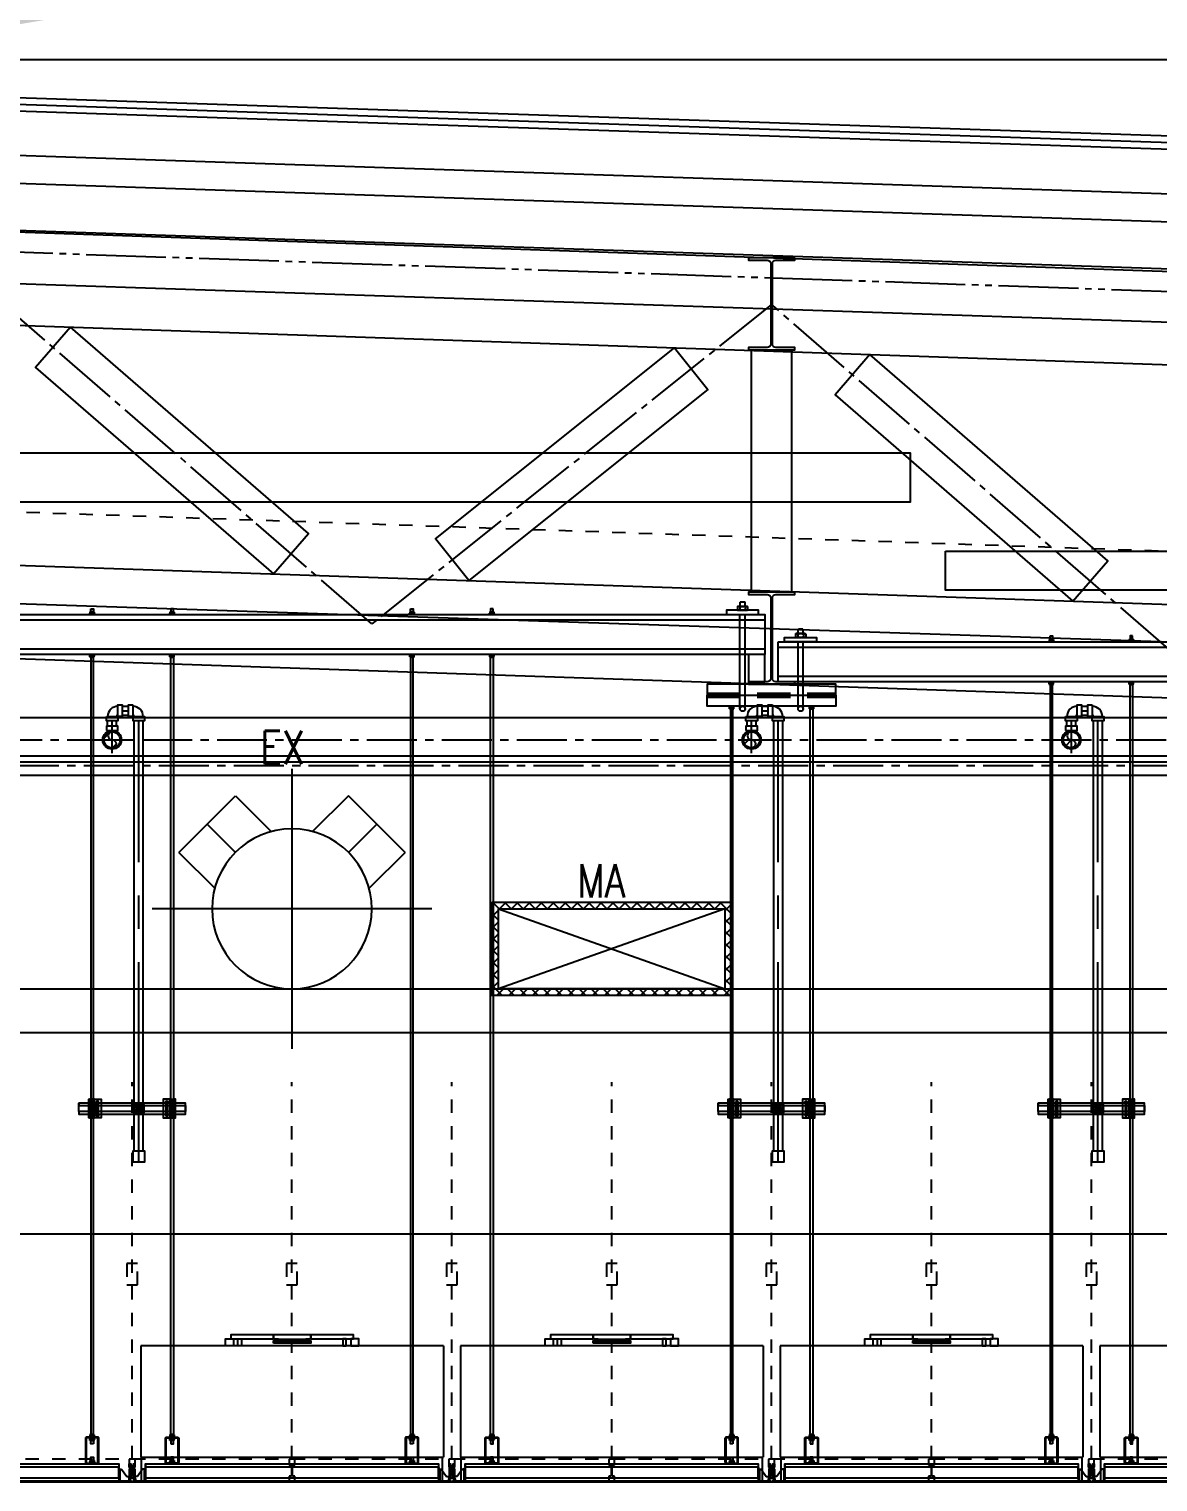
# Model space of a CAD drawing. Header units: millimetres. Extents: x -192235 to 515711, y 45168 to 947868.
# Drawn here: x 151213 to 155450, y 471200 to 476651 of the extents above; entities that cross this region are included whole.
import ezdxf
from ezdxf.enums import TextEntityAlignment as Align

# ---------------------------------------------------------------- set-up
doc = ezdxf.new("R2010")
doc.units = ezdxf.units.MM
doc.header["$LTSCALE"] = 1000
doc.header["$PDMODE"] = 1
for name, pattern in [('CENTER2', [1.125, 0.75, -0.125, 0.125, -0.125]), ('HIDDEN', [0.375, 0.25, -0.125]), ('HIDDEN2', [4.7625, 3.175, -1.5875]), ('TPH12-SEC-@20-1$0$CENTERK0', [0.65, 0.5, -0.05, 0.05, -0.05]), ('TPH12-SEC-@20-1$0$CENTERK5', [6.916, 6.667, -0.083, 0.083, -0.083]), ('TPH12-SEC-@20-1$0$DOTK1', [0.1, 0.05, -0.05]), ('TPH12-SEC-@20-1$0$PHANTOMK1', [1.415, 1, -0.083, 0.083, -0.083, 0.083, -0.083]), ('YCD-Xfa-Sec-24$0$HIDDEN', [0.375, 0.25, -0.125]), ('YCD-Xfa-Sec-24$0$HIDDEN2', [0.1875, 0.125, -0.0625])]:
    doc.linetypes.add(name, pattern=pattern)
for name, color, linetype in [('FS-LINE', 10, 'Continuous'), ('TPH12-SEC-@20-1$0$$FFU', 252, 'TPH12-SEC-@20-1$0$DOTK1'), ('TPH12-SEC-@20-1$0$H-SIN', 252, 'TPH12-SEC-@20-1$0$CENTERK5'), ('TPH12-SEC-@20-1$0$MEJI', 252, 'Continuous'), ('TPH12-SEC-@20-1$0$SIAGE1', 252, 'Continuous'), ('TPH12-SEC-@20-1$0$STEEL2', 252, 'Continuous'), ('TPH12-SEC-@20-1$0$STEEL3', 252, 'Continuous'), ('TPH12-SEC-@20-1$0$SUGATA3', 252, 'Continuous'), ('YCD-Xfa-Sec-24$0$A-C-Ceil-Hand_3-8', 2, 'Continuous'), ('YCD-Xfa-Sec-24$0$A-C-Ceiling Grid', 15, 'Continuous'), ('YCD-Xfa-Sec-24$0$Ceil-Sup-150', 3, 'Continuous'), ('YCD-Xfa-Sec-24$0$Ceil-Sup-P1001', 3, 'Continuous'), ('YCD-Xfa-Sec-24$0$FFU', 145, 'Continuous'), ('YFM1P-短$0$14P5-CSH-3-402-B$0$SH-TEXT', 4, 'Continuous'), ('YFM1P-短$0$M-FOUN', 252, 'Continuous'), ('YFM1P-短$0$M-HVAC-CMDUCT', 150, 'Continuous')]:
    doc.layers.add(name, color=color, linetype=linetype)
doc.styles.add('YFM1P-短$0$14P5-CSH-3-402-B$0$AA-TXT', font='simplex.shx', dxfattribs={"width": 0.8, "bigfont": 'CHINA.shx'})

# ---------------------------------------------------------------- blocks, each defined once
blk = doc.blocks.new('TPH12-SEC-@20-1')
at = {"layer": 'DEFPOINTS'}
for p, q in [((190000, 474600), (145000, 476100)), ((190000, 474400), (145000, 475900)), ((190000, 473200), (145000, 474700))]:
    blk.add_line(p, q, dxfattribs=at)
at = {"layer": 'TPH12-SEC-@20-1$0$$FFU'}
for p, q in [((145006.8, 475050.1), (159656.8, 474550.1)), ((151600, 471285), (151600, 472700)), ((152200, 471285), (152200, 472700)), ((152800, 471285), (152800, 472700)), ((153400, 471285), (153400, 472700)), ((154000, 471285), (154000, 472700)), ((154600, 471285), (154600, 472700)), ((155200, 471285), (155200, 472700)), ((189650, 471285), (100350, 471285)), ((189650, 471200), (100350, 471200))]:
    blk.add_line(p, q, dxfattribs=at)
for points in [[(151620, 471940), (151620, 472020), (151620, 472020), (151580, 472020), (151580, 471940)], [(152220, 471940), (152220, 472020), (152220, 472020), (152180, 472020), (152180, 471940)], [(152820, 471940), (152820, 472020), (152820, 472020), (152780, 472020), (152780, 471940)], [(153420, 471940), (153420, 472020), (153420, 472020), (153380, 472020), (153380, 471940)], [(154020, 471940), (154020, 472020), (154020, 472020), (153980, 472020), (153980, 471940)], [(154620, 471940), (154620, 472020), (154620, 472020), (154580, 472020), (154580, 471940)], [(155220, 471940), (155220, 472020), (155220, 472020), (155180, 472020), (155180, 471940)], [(151589, 471203), (151567.5, 471203), (151567.5, 471200), (151632.5, 471200), (151632.5, 471203), (151611, 471203), (151611, 471222), (151601.5, 471222), (151601.5, 471263), (151611, 471263), (151611, 471285), (151589, 471285), (151589, 471263), (151598.5, 471263), (151598.5, 471222), (151589, 471222)], [(152189, 471203), (152167.5, 471203), (152167.5, 471200), (152232.5, 471200), (152232.5, 471203), (152211, 471203), (152211, 471222), (152201.5, 471222), (152201.5, 471263), (152211, 471263), (152211, 471285), (152189, 471285), (152189, 471263), (152198.5, 471263), (152198.5, 471222), (152189, 471222)], [(152789, 471203), (152767.5, 471203), (152767.5, 471200), (152832.5, 471200), (152832.5, 471203), (152811, 471203), (152811, 471222), (152801.5, 471222), (152801.5, 471263), (152811, 471263), (152811, 471285), (152789, 471285), (152789, 471263), (152798.5, 471263), (152798.5, 471222), (152789, 471222)], [(153389, 471203), (153367.5, 471203), (153367.5, 471200), (153432.5, 471200), (153432.5, 471203), (153411, 471203), (153411, 471222), (153401.5, 471222), (153401.5, 471263), (153411, 471263), (153411, 471285), (153389, 471285), (153389, 471263), (153398.5, 471263), (153398.5, 471222), (153389, 471222)], [(153989, 471203), (153967.5, 471203), (153967.5, 471200), (154032.5, 471200), (154032.5, 471203), (154011, 471203), (154011, 471222), (154001.5, 471222), (154001.5, 471263), (154011, 471263), (154011, 471285), (153989, 471285), (153989, 471263), (153998.5, 471263), (153998.5, 471222), (153989, 471222)], [(154589, 471203), (154567.5, 471203), (154567.5, 471200), (154632.5, 471200), (154632.5, 471203), (154611, 471203), (154611, 471222), (154601.5, 471222), (154601.5, 471263), (154611, 471263), (154611, 471285), (154589, 471285), (154589, 471263), (154598.5, 471263), (154598.5, 471222), (154589, 471222)], [(155189, 471203), (155167.5, 471203), (155167.5, 471200), (155232.5, 471200), (155232.5, 471203), (155211, 471203), (155211, 471222), (155201.5, 471222), (155201.5, 471263), (155211, 471263), (155211, 471285), (155189, 471285), (155189, 471263), (155198.5, 471263), (155198.5, 471222), (155189, 471222)]]:
    blk.add_lwpolyline(points, close=True, dxfattribs=at)
at = {"layer": 'TPH12-SEC-@20-1$0$H-SIN'}
blk.add_line((84160.9, 471200), (201769.6, 471200), dxfattribs=at)
at = {"layer": 'TPH12-SEC-@20-1$0$MEJI'}
blk.add_line((193850, 476535), (146950, 476535), dxfattribs=at)
at = {"layer": 'TPH12-SEC-@20-1$0$SIAGE1'}
for p, q in [((145000, 476382.9), (190650, 474861.2)), ((145000, 476277.8), (190461.5, 474762.4))]:
    blk.add_line(p, q, dxfattribs=at)
at = {"layer": 'TPH12-SEC-@20-1$0$STEEL2'}
for points in [[(154087, 475792.8), (153913, 475792.8), (153913, 475783.8), (153984, 475783.8, -0.414214), (153997, 475770.8), (153997, 475468.8, -0.414214), (153984, 475455.8), (153913, 475455.8), (153913, 475446.8), (154087, 475446.8), (154087, 475455.8), (154016, 475455.8, -0.414214), (154003, 475468.8), (154003, 475770.8, -0.414214), (154016, 475783.8), (154087, 475783.8)], [(154087, 474538.8), (153913, 474538.8), (153913, 474529.8), (153984, 474529.8, -0.414214), (153997, 474516.8), (153997, 474214.8, -0.414214), (153984, 474201.8), (153913, 474201.8), (153913, 474192.8), (154087, 474192.8), (154087, 474201.8), (154016, 474201.8, -0.414214), (154003, 474214.8), (154003, 474516.8, -0.414214), (154016, 474529.8), (154087, 474529.8)]]:
    blk.add_lwpolyline(points, format="xyb", close=True, dxfattribs=at)
at = {"layer": 'TPH12-SEC-@20-1$0$STEEL3'}
for p, q in [((145000, 476100), (159650, 475600)), ((145000, 475749.8), (159650, 475249.8)), ((145000, 474850.2), (159650, 474350.2)), ((145000, 474500), (159650, 474000))]:
    blk.add_line(p, q, dxfattribs=at)
at = {"layer": 'TPH12-SEC-@20-1$0$STEEL3', "linetype": 'TPH12-SEC-@20-1$0$PHANTOMK1', "ltscale": 0.3}
for p, q in [((151003, 475820.1), (153997, 475717.9)), ((154003, 475717.7), (156997, 475615.5))]:
    blk.add_line(p, q, dxfattribs=at)
at = {"layer": 'TPH12-SEC-@20-1$0$STEEL3', "linetype": 'TPH12-SEC-@20-1$0$CENTERK0', "ltscale": 0.5}
for p, q in [((152500, 474419.1), (151000, 475720.1)), ((154000, 475617.7), (152500, 474419.1)), ((155500, 474316.7), (154000, 475617.7))]:
    blk.add_line(p, q, dxfattribs=at)
at = {"layer": 'TPH12-SEC-@20-1$0$STEEL3'}
for points in [[(152131, 474606.8), (152262, 474757.9), (151369, 475532.4), (151238, 475381.3)], [(152863.8, 474581.8), (152738.9, 474738.1), (153636.2, 475455), (153761.1, 475298.8)], [(154075, 474538.8), (153925, 474538.8), (153925, 475446.8), (154075, 475446.8)], [(155131, 474504.4), (155262, 474655.5), (154369, 475430), (154238, 475278.9)]]:
    blk.add_lwpolyline(points, close=True, dxfattribs=at)
at = {"layer": 'TPH12-SEC-@20-1$0$SUGATA3'}
for p, q in [((145000, 476600), (190650, 475078.3)), ((145000, 476575), (190650, 475053.3)), ((145000, 476550), (190650, 475028.3))]:
    blk.add_line(p, q, dxfattribs=at)
blk = doc.blocks.new('YFM1P-短')
at = {"layer": 'YFM1P-短$0$M-HVAC-CMDUCT'}
h = blk.add_hatch(dxfattribs=at)
h.set_pattern_fill('ANSI37', color=256, scale=10)
h.paths.add_polyline_path([(137050, 473375), (136150, 473375), (136150, 473025), (137050, 473025)])
h.paths.add_polyline_path([(137025, 473350), (136175, 473350), (136175, 473050), (137025, 473050)], flags=16)
at = {"layer": 'YFM1P-短$0$M-FOUN', "color": 1}
for p, q in [((137800, 473875.1), (137800, 472824.9)), ((137481.8, 473668.2), (137587.9, 473562.1)), ((138118.2, 473668.2), (138012.1, 473562.1)), ((137274.9, 473350), (138325.1, 473350))]:
    blk.add_line(p, q, dxfattribs=at)
at = {"layer": 'YFM1P-短$0$M-FOUN', "color": 4}
for p, q in [((137375.7, 473562.1), (137587.9, 473774.3)), ((137587.9, 473774.3), (137722.4, 473639.8)), ((138012.1, 473774.3), (137877.6, 473639.8)), ((138224.3, 473562.1), (138012.1, 473774.3)), ((137375.7, 473562.1), (137510.2, 473427.6)), ((138224.3, 473562.1), (138089.8, 473427.6)), ((100000, 472885), (190000, 472885)), ((100000, 472130), (190000, 472130))]:
    blk.add_line(p, q, dxfattribs=at)
at = {"layer": 'YFM1P-短$0$M-FOUN'}
blk.add_line((190000, 473050), (100000, 473050), dxfattribs=at)
at = {"layer": 'YFM1P-短$0$M-FOUN', "color": 4}
blk.add_circle((137800, 473350), 300, dxfattribs=at)
at = {"layer": 'YFM1P-短$0$M-HVAC-CMDUCT'}
for p, q in [((136175, 473350), (137025, 473050)), ((137025, 473350), (136175, 473050))]:
    blk.add_line(p, q, dxfattribs=at)
for points in [[(137050, 473375), (136150, 473375), (136150, 473025), (137050, 473025)], [(137025, 473350), (136175, 473350), (136175, 473050), (137025, 473050)]]:
    blk.add_lwpolyline(points, close=True, dxfattribs=at)
at = {"layer": 'YFM1P-短$0$14P5-CSH-3-402-B$0$SH-TEXT', "color": 4, "style": 'YFM1P-短$0$14P5-CSH-3-402-B$0$AA-TXT', "text_generation_flag": 2, "width": 0.8}
for s, p in [('EX', (137835, 473955.6, 0)), ('MA', (136638.7, 473455.6, 0))]:
    blk.add_text(s, height=125, dxfattribs=at).set_placement(p, align=Align.MIDDLE_CENTER)
blk = doc.blocks.new('YCD-Xfa-Sec-24$0$cg-1')
blk.add_lwpolyline([(0, 68), (0, 0), (1100, 0), (1100, 2.8), (0, 2.8), (0, 15.2), (1100, 15.2), (1100, 55.7), (0, 55.7), (0, 68), (1100, 68), (1100, 0)])
blk = doc.blocks.new('YCD-Xfa-Sec-24$0$Ceil-4T')
for p, q in [((0.45, 5.1), (0, 5.1)), ((0, 5.1), (0, 0)), ((2.2, 0.33), (0, 0.33)), ((0, 0.25), (2.2, 0.25)), ((2.2, 0), (0, 0)), ((0.45, 4.8), (0.45, 5.1)), ((0.45, 4.8), (0.45, 0.33)), ((0.45, 4.8), (1.05, 4.8)), ((0.6, 0.33), (2.2, 0.33)), ((1.05, 4.8), (3, 2.05)), ((3, 2.05), (3.95, 2.05)), ((3.95, 1.55), (3.75, 0.88)), ((3.75, 0.88), (3.95, 0.88)), ((3.75, 0.88), (3.75, 0.25)), ((3.95, 4.8), (3.95, 0.3)), ((3.95, 0.88), (3.95, 1.55)), ((3.95, 0.88), (3.95, 0.45)), ((4.3, 5.1), (4.25, 5.1)), ((5.75, 5.1), (5.7, 5.1)), ((6.05, 4.8), (6.05, 0.3)), ((7, 2.05), (6.05, 2.05)), ((6.05, 1.55), (6.25, 0.88)), ((6.05, 0.88), (6.05, 1.55)), ((6.25, 0.88), (6.05, 0.88)), ((6.05, 0.88), (6.05, 0.45)), ((6.25, 0.88), (6.25, 0.25)), ((8.95, 4.8), (7, 2.05)), ((7.8, 0.33), (10, 0.33)), ((10, 0.25), (7.8, 0.25)), ((10, 0), (7.8, 0)), ((9.55, 4.8), (8.95, 4.8)), ((9.55, 5.1), (10, 5.1)), ((9.55, 4.8), (9.55, 5.1)), ((9.55, 4.8), (9.55, 0.28)), ((10, 5.1), (10, 0))]:
    blk.add_line(p, q)
for points in [[(5.58, 0.1), (5.54, 0.1, -0.414214), (5.5, 0.14), (5.5, 0.58, -0.414214), (5.52, 0.6), (5.82, 0.6, 0.414214), (5.84, 0.62), (5.84, 1.2, 0.414214), (5.74, 1.3), (4.26, 1.3, 0.414214), (4.16, 1.2), (4.16, 0.62, 0.414214), (4.18, 0.6), (4.48, 0.6, -0.414214), (4.5, 0.58), (4.5, 0.14, -0.414214), (4.46, 0.1), (4.42, 0.1, 0.414214), (4.4, 0.08), (4.4, 0.04, -0.414214), (4.36, 0), (2.24, 0, -0.414214), (2.2, 0.04), (2.2, 0.25), (2.2, 0.28, -0.414214), (2.25, 0.33), (2.27, 0.33, -0.414214), (2.32, 0.28), (2.32, 0.27, 0.414214), (2.34, 0.25), (3.87, 0.25, 0.414214), (3.97, 0.35), (3.97, 1.48, -0.414214), (3.99, 1.5), (4.2, 1.5, 0.414214), (4.3, 1.6), (4.3, 5.4, 0.414214), (4.2, 5.5), (3.96, 5.5, -0.414214), (3.94, 5.52), (3.94, 6.76, -0.414214), (3.98, 6.8), (4.46, 6.8, -0.414214), (4.5, 6.76), (4.5, 6.42, -0.414214), (4.48, 6.4), (4.18, 6.4, 0.414214), (4.16, 6.38), (4.16, 5.8, 0.414214), (4.26, 5.7), (5.74, 5.7, 0.414214), (5.84, 5.8), (5.84, 6.38, 0.414214), (5.82, 6.4), (5.52, 6.4, -0.414214), (5.5, 6.42), (5.5, 6.76, -0.414214), (5.54, 6.8), (6.02, 6.8, -0.414214), (6.06, 6.76), (6.06, 5.52, -0.414214), (6.04, 5.5), (5.8, 5.5, 0.414214), (5.7, 5.4), (5.7, 1.6, 0.414214), (5.8, 1.5), (6.01, 1.5, -0.414214), (6.03, 1.48), (6.03, 0.35, 0.414214), (6.13, 0.25), (7.66, 0.25, 0.414214), (7.68, 0.27), (7.68, 0.28, -0.414214), (7.73, 0.33), (7.75, 0.33, -0.414214), (7.8, 0.28), (7.8, 0.25), (7.8, 0.04, -0.414214), (7.76, 0), (5.64, 0, -0.414214), (5.6, 0.04), (5.6, 0.08, 0.414214)], [(4.52, 5.5, 0.414214), (4.42, 5.4), (4.42, 5.2, 0.414214), (4.52, 5.1), (5.48, 5.1, 0.414214), (5.58, 5.2), (5.58, 5.4, 0.414214), (5.48, 5.5)], [(5.58, 3.24, -0.684718), (5.41, 3.17, 0.441058), (4.59, 3.17, -0.684718), (4.42, 3.24), (4.42, 4.38), (4.42, 4.8, -0.414214), (4.52, 4.9), (5.48, 4.9, -0.414214), (5.58, 4.8), (5.58, 4.38)], [(5, 1.5), (5.48, 1.5, 0.414214), (5.58, 1.6), (5.58, 2.36, 0.684718), (5.41, 2.43, -0.441058), (4.59, 2.43, 0.684718), (4.42, 2.36), (4.42, 1.6, 0.414214), (4.52, 1.5)]]:
    blk.add_lwpolyline(points, format="xyb", close=True)
blk.add_circle((5, 2.8), 0.375)
for centre, radius, start, end in [((3.75, 0.45), 0.2, 270, 0), ((4.25, 4.8), 0.3, 90, 180), ((5.75, 4.8), 0.3, 0, 90), ((6.25, 0.45), 0.2, 180, 270)]:
    blk.add_arc(centre, radius, start, end)
for p in [(2.2, 0), (2.2, 0), (2.2, 0), (2.2, 0), (2.2, 0), (2.2, 0), (2.2, 0), (2.2, 0), (2.2, 0), (2.2, 0), (2.2, 0), (2.2, 0), (2.2, 0), (2.2, 0), (2.2, 0), (2.2, 0), (2.2, 0), (3.95, 0.35), (3.97, 0.41), (4.16, 0.64), (4.54, 5.1), (4.56, 4.9), (4.58, 5.1), (5.84, 0.65), (5.85, 0.67), (6.03, 0.41), (6.05, 0.35), (7.8, 0)]:
    blk.add_point(p)
blk = doc.blocks.new('YCD-Xfa-Sec-24$0$FFU-120x120x55')
for p, q in [((-56.8, 50.8), (-56.8, 9)), ((56.8, 50.8), (-56.8, 50.8)), ((56.8, 50.8), (56.8, 9)), ((-56.8, 9), (56.8, 9)), ((-56.5, 0), (-56.5, 9)), ((56.5, 0), (56.5, 9)), ((-56.5, 0), (56.5, 0))]:
    blk.add_line(p, q)
for points in [[(-7, 54.87, 0.414214), (-7.13, 55), (-23, 55), (-23, 53.5), (-7.13, 53.5, 0.414214), (-7, 53.63)], [(6.87, 53.49, 0.396463), (7, 53.63), (7, 54.87, 0.414214), (6.87, 55), (-6.87, 55, 0.414214), (-7, 54.87), (-7, 53.63, 0.396539), (-6.87, 53.49, 0.029282)], [(7.13, 53.5), (23, 53.5), (23, 55), (7.13, 55, 0.414214), (7, 54.87), (7, 53.63, 0.414214)]]:
    blk.add_lwpolyline(points, format="xyb", close=True)
for points in [[(-22.03, 50.8), (-25, 50.8), (-25, 53.5), (-22.03, 53.5), (-22.03, 51.04)], [(-19, 50.8), (-20.35, 50.8), (-20.35, 53.5), (-19, 53.5), (-19, 51.04)], [(-7, 51.8), (-7, 52.7), (7, 52.7), (7, 51.8)], [(19, 50.8), (20.35, 50.8), (20.35, 53.5), (19, 53.5), (19, 50.95)], [(22.03, 50.8), (25, 50.8), (25, 53.5), (22.03, 53.5), (22.03, 50.95)]]:
    blk.add_lwpolyline(points, close=True)
blk = doc.blocks.new('YCD-Xfa-Sec-24$0$Cap-3')
for p, q in [((-8, 2.8), (-11, 2)), ((-11, 2), (-11, 0)), ((-11, 2), (11, 2)), ((-11, 0), (11, 0)), ((-8, 9.2), (-8, 2.8)), ((0, 10), (-6, 10)), ((-4, 9.2), (-4, 2.8)), ((6, 10), (0, 10)), ((4, 2.8), (4, 9.2)), ((8, 9.2), (8, 2.8)), ((8, 2.8), (11, 2)), ((11, 2), (11, 0))]:
    blk.add_line(p, q)
for centre, radius, start, end in [((-6, 7.1), 2.9, 46.3972, 133.6028), ((-6, 4.9), 2.9, 226.3972, 313.6028), ((0, -0.4), 10.4, 67.3801, 112.6199), ((0, 12.4), 10.4, 247.3801, 292.6199), ((6, 7.1), 2.9, 46.3972, 133.6028), ((6, 4.9), 2.9, 226.3972, 313.6028)]:
    blk.add_arc(centre, radius, start, end)
blk = doc.blocks.new('YCD-Xfa-Sec-24$0$Cap-4')
for p, q in [((1.76, 0), (-1.76, 0)), ((-1.9, -1.31), (-1.9, -0.18)), ((-1.9, -1.31), (-1.9, -0.18)), ((1.76, -1.49), (-1.76, -1.49)), ((1.76, -1.49), (-1.76, -1.49)), ((-1.39, -0.05), (-1.75, -0.05)), ((-1.39, -0.05), (-1.75, -0.05)), ((-1.39, -1.44), (-1.75, -1.44)), ((-1.39, -1.44), (-1.75, -1.44)), ((-1.02, -1.31), (-1.02, -0.18)), ((-1.02, -1.31), (-1.02, -0.18)), ((-0.95, -1.49), (-0.95, -3.09)), ((-0.95, -3.09), (-0.82, -3.22)), ((0.82, -3.22), (-0.82, -3.22)), ((0.53, -0.05), (-0.53, -0.05)), ((0.53, -0.05), (-0.53, -0.05)), ((0.53, -1.44), (-0.53, -1.44)), ((0.53, -1.44), (-0.53, -1.44)), ((0.82, -3.22), (0.95, -3.09)), ((0.95, -1.49), (0.95, -3.09)), ((1.02, -1.31), (1.02, -0.18)), ((1.02, -1.31), (1.02, -0.18)), ((1.39, -0.05), (1.75, -0.05)), ((1.39, -0.05), (1.75, -0.05)), ((1.39, -1.44), (1.75, -1.44)), ((1.39, -1.44), (1.75, -1.44)), ((1.9, -1.31), (1.9, -0.18)), ((1.9, -1.31), (1.9, -0.18))]:
    blk.add_line(p, q)
for centre, radius, start, end in [((-1.6, -0.27), 0.316, 120.5681, 163.207), ((-1.6, -0.27), 0.316, 120.5681, 163.207), ((-1.64, -0.33), 0.303, 111.8965, 149.5654), ((-1.64, -0.33), 0.303, 111.8965, 149.5654), ((-1.64, -1.16), 0.303, 210.4346, 248.1035), ((-1.64, -1.16), 0.303, 210.4346, 248.1035), ((-1.6, -1.22), 0.316, 196.793, 239.4319), ((-1.6, -1.22), 0.316, 196.793, 239.4319), ((-1.6, -1.26), 1.23, 61.7885, 80.1123), ((-1.6, -1.26), 1.23, 61.7885, 80.1123), ((-1.6, -0.23), 1.23, 279.8877, 298.2115), ((-1.6, -0.23), 1.23, 279.8877, 298.2115), ((-0.43, -1.46), 1.41, 94.1532, 114.8761), ((-0.43, -1.46), 1.41, 94.1532, 114.8761), ((-0.43, -0.03), 1.41, 245.1239, 265.8468), ((-0.43, -0.03), 1.41, 245.1239, 265.8468), ((0.43, -1.46), 1.41, 65.1239, 85.8468), ((0.43, -1.46), 1.41, 65.1239, 85.8468), ((0.43, -0.03), 1.41, 274.1532, 294.8761), ((0.43, -0.03), 1.41, 274.1532, 294.8761), ((1.6, -1.26), 1.23, 99.8877, 118.2115), ((1.6, -1.26), 1.23, 99.8877, 118.2115), ((1.6, -0.23), 1.23, 241.7885, 260.1123), ((1.6, -0.23), 1.23, 241.7885, 260.1123), ((1.64, -0.33), 0.303, 30.4346, 68.1035), ((1.64, -0.33), 0.303, 30.4346, 68.1035), ((1.64, -1.16), 0.303, 291.8965, 329.5654), ((1.64, -1.16), 0.303, 291.8965, 329.5654), ((1.6, -0.27), 0.316, 16.793, 59.4319), ((1.6, -0.27), 0.316, 16.793, 59.4319), ((1.6, -1.22), 0.316, 300.5681, 343.207), ((1.6, -1.22), 0.316, 300.5681, 343.207)]:
    blk.add_arc(centre, radius, start, end)
blk = doc.blocks.new('YCD-Xfa-Sec-24')
at = {"layer": 'YCD-Xfa-Sec-24$0$A-C-Ceil-Hand_3-8', "elevation": 0}
for points in [[(557045.2, 404476.2), (557054.7, 404476.2), (557054.7, 404464.2), (557045.2, 404464.2)], [(557354.8, 404476.2), (557345.2, 404476.2), (557345.2, 404464.2), (557354.8, 404464.2)], [(558245.2, 404476.2), (558254.8, 404476.2), (558254.8, 404464.2), (558245.2, 404464.2)], [(558554.8, 404476.2), (558545.2, 404476.2), (558545.2, 404464.2), (558554.8, 404464.2)], [(554645.2, 404373.8), (554654.8, 404373.8), (554654.8, 404361.8), (554645.2, 404361.8)], [(554954.8, 404373.8), (554945.2, 404373.8), (554945.2, 404361.8), (554954.8, 404361.8)], [(557045.2, 401378), (557054.7, 401378), (557054.7, 404294.2), (557045.2, 404294.2)], [(557354.8, 401378), (557345.2, 401378), (557345.2, 404294.2), (557354.8, 404294.2)], [(558245.2, 401378), (558254.8, 401378), (558254.8, 404294.2), (558245.2, 404294.2)], [(558554.8, 401378), (558545.2, 401378), (558545.2, 404294.2), (558554.8, 404294.2)], [(554645.2, 401378), (554654.8, 401378), (554654.8, 404191.8), (554645.2, 404191.8)], [(554954.8, 401378), (554945.2, 401378), (554945.2, 404191.8), (554954.8, 404191.8)], [(555845.2, 401378), (555854.8, 401378), (555854.8, 404100.3), (555845.2, 404100.3)], [(556154.7, 401378), (556145.2, 401378), (556145.2, 404100.3), (556154.7, 404100.3)], [(554654.8, 401343), (554645.2, 401343), (554645.2, 401355), (554654.8, 401355)], [(554945.2, 401343), (554954.8, 401343), (554954.8, 401355), (554945.2, 401355)], [(555854.8, 401343), (555845.2, 401343), (555845.2, 401355), (555854.8, 401355)], [(556145.2, 401343), (556154.7, 401343), (556154.7, 401355), (556145.2, 401355)], [(557054.7, 401343), (557045.2, 401343), (557045.2, 401355), (557054.7, 401355)], [(557345.2, 401343), (557354.8, 401343), (557354.8, 401355), (557345.2, 401355)], [(558254.8, 401343), (558245.2, 401343), (558245.2, 401355), (558254.8, 401355)], [(558545.2, 401343), (558554.8, 401343), (558554.8, 401355), (558545.2, 401355)], [(554654.8, 401281), (554645.2, 401281), (554645.2, 401293), (554654.8, 401293)], [(554945.2, 401281), (554954.8, 401281), (554954.8, 401293), (554945.2, 401293)], [(555854.8, 401281), (555845.2, 401281), (555845.2, 401293), (555854.8, 401293)], [(556145.2, 401281), (556154.7, 401281), (556154.7, 401293), (556145.2, 401293)], [(557054.7, 401281), (557045.2, 401281), (557045.2, 401293), (557054.7, 401293)], [(557345.2, 401281), (557354.8, 401281), (557354.8, 401293), (557345.2, 401293)], [(558254.8, 401281), (558245.2, 401281), (558245.2, 401293), (558254.8, 401293)], [(558545.2, 401281), (558554.8, 401281), (558554.8, 401293), (558545.2, 401293)]]:
    blk.add_lwpolyline(points, close=True, dxfattribs=at)
for points in [[(554625, 401363), (554625, 401273, 0.414214), (554630, 401268), (554670, 401268, 0.414214), (554675, 401273), (554675, 401363, 0.414214), (554670, 401368), (554630, 401368, 0.414214)], [(554628, 401363), (554628, 401273, 0.414214), (554630, 401271), (554670, 401271, 0.414214), (554672, 401273), (554672, 401363, 0.414214), (554670, 401365), (554630, 401365, 0.414214)], [(554975, 401363), (554975, 401273, -0.414214), (554970, 401268), (554930, 401268, -0.414214), (554925, 401273), (554925, 401363, -0.414214), (554930, 401368), (554970, 401368, -0.414214)], [(554972, 401363), (554972, 401273, -0.414214), (554970, 401271), (554930, 401271, -0.414214), (554928, 401273), (554928, 401363, -0.414214), (554930, 401365), (554970, 401365, -0.414214)], [(555825, 401363), (555825, 401273, 0.414214), (555830, 401268), (555870, 401268, 0.414214), (555875, 401273), (555875, 401363, 0.414214), (555870, 401368), (555830, 401368, 0.414214)], [(555828, 401363), (555828, 401273, 0.414214), (555830, 401271), (555870, 401271, 0.414214), (555872, 401273), (555872, 401363, 0.414214), (555870, 401365), (555830, 401365, 0.414214)], [(556175, 401363), (556175, 401273, -0.414214), (556170, 401268), (556130, 401268, -0.414214), (556125, 401273), (556125, 401363, -0.414214), (556130, 401368), (556170, 401368, -0.414214)], [(556172, 401363), (556172, 401273, -0.414214), (556170, 401271), (556130, 401271, -0.414214), (556128, 401273), (556128, 401363, -0.414214), (556130, 401365), (556170, 401365, -0.414214)], [(557025, 401363), (557025, 401273, 0.414214), (557030, 401268), (557070, 401268, 0.414214), (557075, 401273), (557075, 401363, 0.414214), (557070, 401368), (557030, 401368, 0.414214)], [(557028, 401363), (557028, 401273, 0.414214), (557030, 401271), (557070, 401271, 0.414214), (557072, 401273), (557072, 401363, 0.414214), (557070, 401365), (557030, 401365, 0.414214)], [(557375, 401363), (557375, 401273, -0.414214), (557370, 401268), (557330, 401268, -0.414214), (557325, 401273), (557325, 401363, -0.414214), (557330, 401368), (557370, 401368, -0.414214)], [(557372, 401363), (557372, 401273, -0.414214), (557370, 401271), (557330, 401271, -0.414214), (557328, 401273), (557328, 401363, -0.414214), (557330, 401365), (557370, 401365, -0.414214)], [(558225, 401363), (558225, 401273, 0.414214), (558230, 401268), (558270, 401268, 0.414214), (558275, 401273), (558275, 401363, 0.414214), (558270, 401368), (558230, 401368, 0.414214)], [(558228, 401363), (558228, 401273, 0.414214), (558230, 401271), (558270, 401271, 0.414214), (558272, 401273), (558272, 401363, 0.414214), (558270, 401365), (558230, 401365, 0.414214)], [(558575, 401363), (558575, 401273, -0.414214), (558570, 401268), (558530, 401268, -0.414214), (558525, 401273), (558525, 401363, -0.414214), (558530, 401368), (558570, 401368, -0.414214)], [(558572, 401363), (558572, 401273, -0.414214), (558570, 401271), (558530, 401271, -0.414214), (558528, 401273), (558528, 401363, -0.414214), (558530, 401365), (558570, 401365, -0.414214)]]:
    blk.add_lwpolyline(points, format="xyb", close=True, dxfattribs=at)
at = {"layer": 'YCD-Xfa-Sec-24$0$Ceil-Sup-150'}
for p, q in [((556099.5, 404100.8), (556099.5, 404454.2)), ((556118.6, 404100.8), (556118.6, 404454.2)), ((555881.5, 404100.8), (555881.5, 404351.8)), ((555900.5, 404100.8), (555900.5, 404351.8))]:
    blk.add_line(p, q, dxfattribs=at)
for points in [[(558975, 404454.2), (556025, 404454.2), (556025, 404304.2), (558975, 404304.2)], [(556169, 404454.2), (556049, 404454.2), (556049, 404470.2), (556169, 404470.2)], [(558975, 404434.2), (556025, 404434.2), (556025, 404324.2), (558975, 404324.2)], [(555975, 404351.8), (553025, 404351.8), (553025, 404201.8), (555975, 404201.8)], [(555831, 404351.8), (555951, 404351.8), (555951, 404367.8), (555831, 404367.8)], [(555975, 404331.8), (553025, 404331.8), (553025, 404221.8), (555975, 404221.8)], [(556025, 404304.2), (556087, 404304.2), (556087, 404201.8), (556025, 404201.8)]]:
    blk.add_lwpolyline(points, close=True, dxfattribs=at)
at = {"layer": 'YCD-Xfa-Sec-24$0$Ceil-Sup-150', "linetype": 'YCD-Xfa-Sec-24$0$HIDDEN', "ltscale": 0.01}
for centre in [(555891, 404100.8), (556109, 404100.8)]:
    blk.add_arc(centre, 9.53, 0, 180, dxfattribs=at)
at = {"layer": 'YCD-Xfa-Sec-24$0$Ceil-Sup-150'}
for centre in [(555891, 404100.8), (556109, 404100.8)]:
    blk.add_arc(centre, 9.53, 180, 0, dxfattribs=at)
at = {"layer": 'YCD-Xfa-Sec-24$0$Ceil-Sup-P1001', "linetype": 'YCD-Xfa-Sec-24$0$HIDDEN2'}
for p, q in [((556241.4, 404158.7), (555758.6, 404158.7)), ((556241.4, 404144.4), (555758.6, 404144.4))]:
    blk.add_line(p, q, dxfattribs=at)
at = {"layer": 'YCD-Xfa-Sec-24$0$Ceil-Sup-P1001'}
for points in [[(556241.4, 404151.6), (555758.6, 404151.6), (555758.6, 404192.8), (556241.4, 404192.8)], [(556241.4, 404151.6), (555758.6, 404151.6), (555758.6, 404110.3), (556241.4, 404110.3)]]:
    blk.add_lwpolyline(points, close=True, dxfattribs=at)
at = {"layer": 'YCD-Xfa-Sec-24$0$A-C-Ceil-Hand_3-8'}
for p in [(557050, 404454.2), (558250, 404454.2), (554650, 404351.8), (554650, 401368, 0), (555850, 401368, 0), (557050, 401368, 0), (558250, 401368, 0), (554650, 401271, 0), (555850, 401271, 0), (557050, 401271, 0), (558250, 401271, 0)]:
    blk.add_blockref('YCD-Xfa-Sec-24$0$Cap-3', p, dxfattribs=at)
at = {"layer": 'YCD-Xfa-Sec-24$0$A-C-Ceil-Hand_3-8', "xscale": -1}
for p in [(557350, 404454.2), (558550, 404454.2), (554950, 404351.8), (554950, 401368, 0), (556150, 401368, 0), (557350, 401368, 0), (558550, 401368, 0), (554950, 401271, 0), (556150, 401271, 0), (557350, 401271, 0), (558550, 401271, 0)]:
    blk.add_blockref('YCD-Xfa-Sec-24$0$Cap-3', p, dxfattribs=at)
at = {"layer": 'YCD-Xfa-Sec-24$0$A-C-Ceil-Hand_3-8', "rotation": 180}
for p in [(557050, 404304.2), (558250, 404304.2), (554650, 404201.8), (555850, 404110.3), (554650, 401365, 0), (555850, 401365, 0), (557050, 401365, 0), (558250, 401365, 0)]:
    blk.add_blockref('YCD-Xfa-Sec-24$0$Cap-3', p, dxfattribs=at)
at = {"layer": 'YCD-Xfa-Sec-24$0$A-C-Ceil-Hand_3-8', "xscale": -1, "rotation": 180}
for p in [(557350, 404304.2), (558550, 404304.2), (554950, 404201.8), (556150, 404110.3), (554950, 401365, 0), (556150, 401365, 0), (557350, 401365, 0), (558550, 401365, 0)]:
    blk.add_blockref('YCD-Xfa-Sec-24$0$Cap-3', p, dxfattribs=at)
at = {"layer": 'YCD-Xfa-Sec-24$0$A-C-Ceiling Grid', "xscale": -1}
for p in [(554750, 401200, 0), (555950, 401200, 0), (557150, 401200, 0), (558350, 401200, 0), (559550, 401200, 0)]:
    blk.add_blockref('YCD-Xfa-Sec-24$0$cg-1', p, dxfattribs=at)
at = {"layer": 'YCD-Xfa-Sec-24$0$A-C-Ceiling Grid', "xscale": -10, "yscale": 10, "zscale": 10}
for p in [(554850, 401200, 0), (556050, 401200, 0), (557250, 401200, 0), (558450, 401200, 0)]:
    blk.add_blockref('YCD-Xfa-Sec-24$0$Ceil-4T', p, dxfattribs=at)
at = {"layer": 'YCD-Xfa-Sec-24$0$Ceil-Sup-150', "yscale": 10, "zscale": 10, "rotation": 180}
for p, xscale in [((556109, 404470.2), -10), ((555891, 404367.8), 10)]:
    blk.add_blockref('YCD-Xfa-Sec-24$0$Cap-4', p, dxfattribs=dict(at, xscale=xscale))
at = {"layer": 'YCD-Xfa-Sec-24$0$FFU', "xscale": -10, "yscale": 10, "zscale": 10}
for p in [(554199.6, 401202.5, 0), (555399.6, 401202.5, 0), (556599.6, 401202.5, 0), (557799.6, 401202.5, 0)]:
    blk.add_blockref('YCD-Xfa-Sec-24$0$FFU-120x120x55', p, dxfattribs=at)
blk = doc.blocks.new('FS-90-25A')
at = {"layer": 'FS-LINE'}
for points in [[(2.15, -1.6), (-2.15, -1.6), (-2.15, 0), (2.15, 0)], [(-2.21, -1.66), (-2.21, -5.96), (-3.81, -5.96), (-3.81, -1.66)]]:
    blk.add_lwpolyline(points, close=True, dxfattribs=at)
for radius in [0.54, 3.88]:
    blk.add_arc((-2.21, -1.6), radius, 270, 0, dxfattribs=at)
blk = doc.blocks.new('L30-SP-TD-50x25-rd158.41375')
at = {"layer": 'FS-LINE'}
h = blk.add_hatch(dxfattribs=at)
h.set_pattern_fill('ANSI31', color=1, scale=1.5, style=0)
h.set_pattern_definition([(45, (-11264.6674, 12606.2735), (-3.367596, 3.367596), [])])
edge = h.paths.add_edge_path()
edge.add_arc((-7687.5, 19008.41), 3.02, 90, 270)
edge.add_arc((-7687.5, 19006.91), 1.51, 270, 450)
edge.add_arc((-7687.5, 19009.92), 1.51, 90, 270, ccw=False)
for p, q in [((-7683.69, 19021.02), (-7681.31, 19021.02)), ((-7689.17, 19013.54), (-7689.17, 19015.54)), ((-7685.83, 19013.54), (-7685.83, 19015.54)), ((-7683.69, 19017.68), (-7681.31, 19017.68)), ((-7679.17, 18854.25), (-7679.17, 19015.54)), ((-7675.83, 18854.25), (-7675.83, 19015.54)), ((-7689.17, 19011.94), (-7689.47, 19011.3)), ((-7685.83, 19011.94), (-7685.53, 19011.3)), ((-7695, 18873.56), (-7695, 18866.56)), ((-7677.9, 18870.81), (-7678.3, 18870.81)), ((-7677.9, 18870.81), (-7677.85, 18870.91)), ((-7677.85, 18869.21), (-7677.85, 18870.91)), ((-7677.85, 18870.91), (-7677.75, 18870.91)), ((-7677.75, 18870.91), (-7677.75, 18869.21)), ((-7677.25, 18869.21), (-7677.25, 18870.91)), ((-7677.25, 18870.91), (-7677.15, 18870.91)), ((-7677.15, 18870.91), (-7677.15, 18869.21)), ((-7677.1, 18870.81), (-7677.15, 18870.91)), ((-7677.1, 18870.81), (-7676.7, 18870.81)), ((-7665, 18873.56), (-7665, 18866.56)), ((-7678.35, 18869.5), (-7678.35, 18870.63)), ((-7678.3, 18870.44), (-7677.9, 18870.44)), ((-7678.3, 18869.69), (-7677.9, 18869.69)), ((-7677.9, 18869.31), (-7678.3, 18869.31)), ((-7677.9, 18869.31), (-7677.85, 18869.21)), ((-7677.75, 18869.21), (-7677.85, 18869.21)), ((-7677.15, 18869.21), (-7677.25, 18869.21)), ((-7677.1, 18869.31), (-7677.15, 18869.21)), ((-7676.7, 18870.44), (-7677.1, 18870.44)), ((-7676.7, 18869.69), (-7677.1, 18869.69)), ((-7677.1, 18869.31), (-7676.7, 18869.31)), ((-7676.65, 18870.63), (-7676.65, 18869.5))]:
    blk.add_line(p, q, dxfattribs=at)
at = {"layer": 'FS-LINE', "color": 1, "linetype": 'CENTER2', "ltscale": 0.1}
for p, q in [((-7683.69, 19019.35), (-7681.31, 19019.35)), ((-7677.5, 18850), (-7677.5, 19015.54))]:
    blk.add_line(p, q, dxfattribs=at)
at = {"layer": 'FS-LINE', "color": 1, "linetype": 'CENTER2', "ltscale": 0.01}
blk.add_line((-7687.5, 19013.43), (-7687.5, 19015.54), dxfattribs=at)
at = {"layer": 'FS-LINE', "color": 1, "linetype": 'CENTER2', "ltscale": 0.05}
for p, q in [((-7687.5, 19003.4), (-7687.5, 19013.43)), ((-7692.52, 19008.41), (-7682.48, 19008.41))]:
    blk.add_line(p, q, dxfattribs=at)
at = {"layer": 'FS-LINE'}
for points in [[(-7689.65, 19011.94), (-7685.35, 19011.94), (-7685.35, 19013.54), (-7689.65, 19013.54)], [(-7677.75, 18871.61), (-7679.42, 18871.61), (-7679.42, 18868.51), (-7677.75, 18868.51)], [(-7677.75, 18871.61), (-7677.5, 18871.61), (-7677.5, 18868.51), (-7677.75, 18868.51)], [(-7677.5, 18871.61), (-7677.25, 18871.61), (-7677.25, 18868.51), (-7677.5, 18868.51)], [(-7677.25, 18871.61), (-7675.58, 18871.61), (-7675.58, 18868.51), (-7677.25, 18868.51)], [(-7679.65, 18850), (-7679.65, 18854.25), (-7675.35, 18854.25), (-7675.35, 18850)]]:
    blk.add_lwpolyline(points, close=True, dxfattribs=at)
for points in [[(-7687.5, 19011.43, 1), (-7687.5, 19008.41, -1), (-7687.5, 19005.4, -1)], [(-7692.7, 18872.46), (-7692.7, 18867.66, -1), (-7693.3, 18867.66), (-7693.3, 18872.46, -1)], [(-7667.3, 18872.46), (-7667.3, 18867.66, 1), (-7666.7, 18867.66), (-7666.7, 18872.46, 1)]]:
    blk.add_lwpolyline(points, format="xyb", close=True, dxfattribs=at)
for points in [[(-7700, 18868.95), (-7700, 18868), (-7660, 18868), (-7660, 18872.13), (-7700, 18872.13), (-7700, 18871.18), (-7660, 18871.18), (-7660, 18868.95), (-7700, 18868.95), (-7700, 18872.13)], [(-7694.15, 18873.56), (-7695.95, 18873.56), (-7695.95, 18866.56), (-7694.15, 18866.56), (-7694.15, 18873.56), (-7691.65, 18873.56), (-7691.65, 18866.56), (-7696.25, 18866.56), (-7696.25, 18873.56), (-7695.95, 18873.56)], [(-7665.85, 18873.56), (-7664.05, 18873.56), (-7664.05, 18866.56), (-7665.85, 18866.56), (-7665.85, 18873.56), (-7668.35, 18873.56), (-7668.35, 18866.56), (-7663.75, 18866.56), (-7663.75, 18873.56), (-7664.05, 18873.56)], [(-7678.35, 18870.46), (-7679.25, 18870.46), (-7679.35, 18870.36), (-7679.35, 18869.77), (-7679.25, 18869.67), (-7678.35, 18869.67)]]:
    blk.add_lwpolyline(points, dxfattribs=at)
for points in [[(-7692.65, 18872.13), (-7692.65, 18872.64, 1), (-7693.35, 18872.64), (-7693.35, 18872.13)], [(-7667.35, 18872.13), (-7667.35, 18872.64, -1), (-7666.65, 18872.64), (-7666.65, 18872.13)], [(-7692.65, 18868), (-7692.65, 18867.49, -1), (-7693.35, 18867.49), (-7693.35, 18868)], [(-7667.35, 18868), (-7667.35, 18867.49, 1), (-7666.65, 18867.49), (-7666.65, 18868)]]:
    blk.add_lwpolyline(points, format="xyb", dxfattribs=at)
at = {"layer": 'FS-LINE', "linetype": 'HIDDEN', "ltscale": 0.01}
for points in [[(-7679.17, 18871.61), (-7679.42, 18871.61), (-7679.42, 18868.51), (-7679.17, 18868.51)], [(-7675.83, 18871.61), (-7675.58, 18871.61), (-7675.58, 18868.51), (-7675.83, 18868.51)]]:
    blk.add_lwpolyline(points, close=True, dxfattribs=at)
at = {"layer": 'FS-LINE'}
for radius in [3.5, 3.02]:
    blk.add_circle((-7687.5, 19008.41), radius, dxfattribs=at)
at = {"layer": 'FS-LINE', "linetype": 'HIDDEN2', "ltscale": 0.01}
for centre in [(-7693, 18872.46), (-7667, 18872.46), (-7693, 18867.66), (-7667, 18867.66)]:
    blk.add_circle(centre, 0.3, dxfattribs=at)
at = {"layer": 'FS-LINE'}
for centre, radius, start, end in [((-7677.97, 18870.63), 0.377, 150.1372, 209.8628), ((-7678.23, 18870.63), 0.377, 330.1372, 29.8628), ((-7676.77, 18870.63), 0.377, 150.1372, 209.8628), ((-7677.03, 18870.63), 0.377, 330.1372, 29.8628), ((-7676.92, 18870.06), 1.43, 164.8107, 195.1893), ((-7677.97, 18869.5), 0.377, 150.1372, 209.8628), ((-7679.28, 18870.06), 1.43, 344.8107, 15.1893), ((-7678.23, 18869.5), 0.377, 330.1372, 29.8628), ((-7675.72, 18870.06), 1.43, 164.8107, 195.1893), ((-7676.77, 18869.5), 0.377, 150.1372, 209.8628), ((-7678.08, 18870.06), 1.43, 344.8107, 15.1893), ((-7677.03, 18869.5), 0.377, 330.1372, 29.8628)]:
    blk.add_arc(centre, radius, start, end, dxfattribs=at)
for p, rotation in [((-7687.5, 19015.54), 180), ((-7681.31, 19019.35), 90)]:
    blk.add_blockref('FS-90-25A', p, dxfattribs=dict(at, rotation=rotation))
blk = doc.blocks.new('SP-L30-25')
at = {"layer": 'FS-LINE'}
for p, q in [((146575, 474068.3), (159397.6, 474068.3)), ((159397.6, 473900), (146575, 473900))]:
    blk.add_line(p, q, dxfattribs=at)
at = {"layer": 'FS-LINE', "color": 1, "linetype": 'CENTER2', "ltscale": 0.25}
blk.add_line((146575, 473984.1), (159397.6, 473984.1), dxfattribs=at)
at = {"layer": 'FS-LINE', "xscale": 10, "yscale": 10, "zscale": 10}
for p in [(228400, 283900), (230800, 283900), (232000, 283900)]:
    blk.add_blockref('L30-SP-TD-50x25-rd158.41375', p, dxfattribs=at)
blk = doc.blocks.new('HP-L30-25')
at = {"layer": 'FS-LINE'}
for p, q in [((159481.4, 473923), (146268.6, 473923)), ((159481.4, 473850), (146268.6, 473850))]:
    blk.add_line(p, q, dxfattribs=at)
at = {"layer": 'FS-LINE', "color": 1, "linetype": 'CENTER2', "ltscale": 0.25}
blk.add_line((159481.4, 473886.5), (146256.5, 473886.5), dxfattribs=at)

msp = doc.modelspace()

# ---------------------------------------------------------------- hatches: boundary and pattern name
at = {"true_color": 0xffffff}
h = msp.add_hatch(dxfattribs=at)
h.set_pattern_fill('ANSI31', scale=0.1)
edge = h.paths.add_edge_path()
edge.add_line((100000, 482700), (189649.99998, 482700))
edge.add_line((100000, 483000), (189649.99998, 483000))
edge.add_line((118433.49298, 471281.03175), (116868.88374, 471281.03175))
h.paths.add_polyline_path([(106717.73794, 482746.34146), (106937.07128, 482746.34146), (106937.07128, 482956.34146), (106717.73794, 482956.34146)], flags=25)
h.paths.add_polyline_path([(116851.27788, 482746.34146), (117070.61122, 482746.34146), (117070.61122, 482956.34146), (116851.27788, 482956.34146)], flags=25)
h.paths.add_polyline_path([(126310.22085, 482746.34146), (126529.55419, 482746.34146), (126529.55419, 482956.34146), (126310.22085, 482956.34146)], flags=25)
h.paths.add_polyline_path([(137161.91916, 482746.34146), (137381.2525, 482746.34146), (137381.2525, 482956.34146), (137161.91916, 482956.34146)], flags=25)
h.paths.add_polyline_path([(147414.49447, 482746.34146), (147633.82781, 482746.34146), (147633.82781, 482956.34146), (147414.49447, 482956.34146)], flags=25)
h.paths.add_polyline_path([(157005.85385, 482746.34146), (157225.18718, 482746.34146), (157225.18718, 482956.34146), (157005.85385, 482956.34146)], flags=25)
h.paths.add_polyline_path([(181423.90981, 482746.34146), (181643.24315, 482746.34146), (181643.24315, 482956.34146), (181423.90981, 482956.34146)], flags=25)
h.paths.add_polyline_path([(168993.12099, 482746.34146), (169212.45433, 482746.34146), (169212.45433, 482956.34146), (168993.12099, 482956.34146)], flags=25)

# ---------------------------------------------------------------- next in the draw order: block references
msp.add_blockref('TPH12-SEC-@20-1', (0, 0))

# ---------------------------------------------------------------- next in the draw order: linework, layer by layer
for points in [[(137448.38684, 475061.45164), (154519.78313, 475061.45164), (154519.78313, 474875.87405), (137448.38684, 474875.87405)], [(154652.40603, 474691.82343), (170514.91389, 474691.82343), (170514.91389, 474546.31501), (154652.40603, 474546.31501)]]:
    msp.add_lwpolyline(points, close=True)

# ---------------------------------------------------------------- next in the draw order: block references
at = {"xscale": -1}
for name, p in [('YFM1P-短', (290000, 0)), ('YCD-Xfa-Sec-24', (710000, 70000))]:
    msp.add_blockref(name, p, dxfattribs=at)
at = {"layer": 'FS-LINE'}
for name in ['SP-L30-25', 'HP-L30-25']:
    msp.add_blockref(name, (0, 0), dxfattribs=at)

doc.saveas('drawing.dxf')
